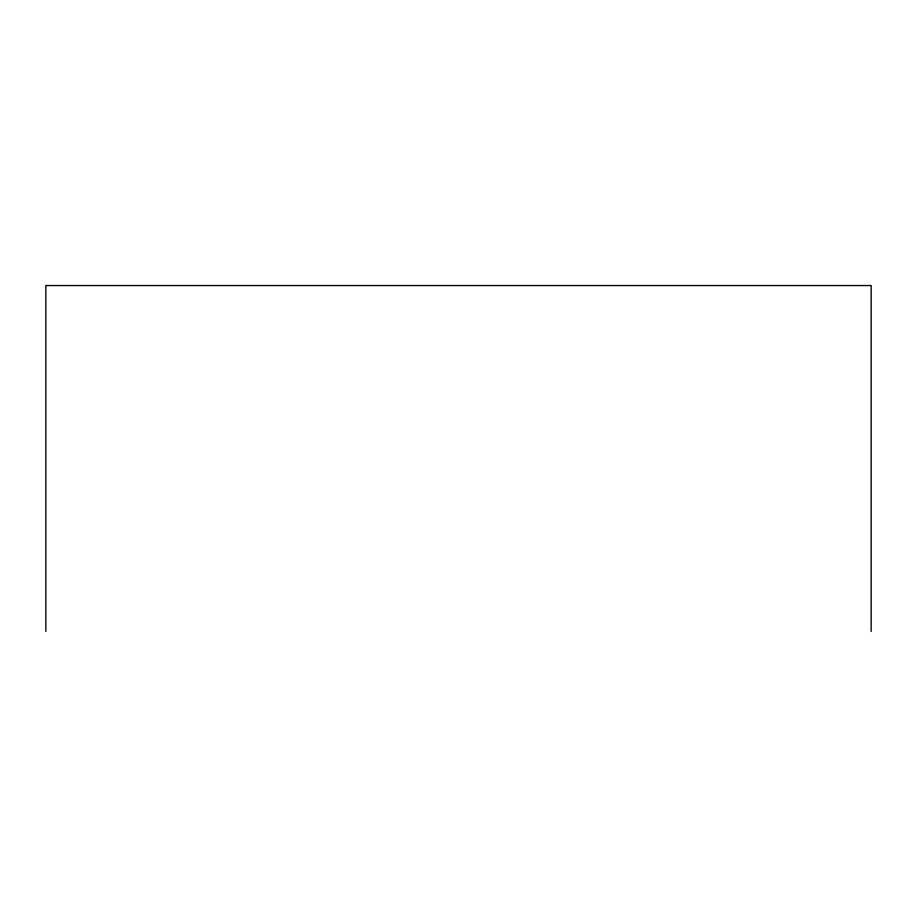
<?xml version="1.0" encoding="UTF-8"?>
<svg xmlns="http://www.w3.org/2000/svg" width="917" height="917" viewBox="0 0 917 917"><rect width="100%" height="100%" fill="white"/><g stroke="black" fill="none" stroke-linecap="round" stroke-linejoin="round"><path stroke-width="1.38" d="M871.15 631.458L871.15 285.542L45.85 285.542L45.85 631.458"/></g></svg>
